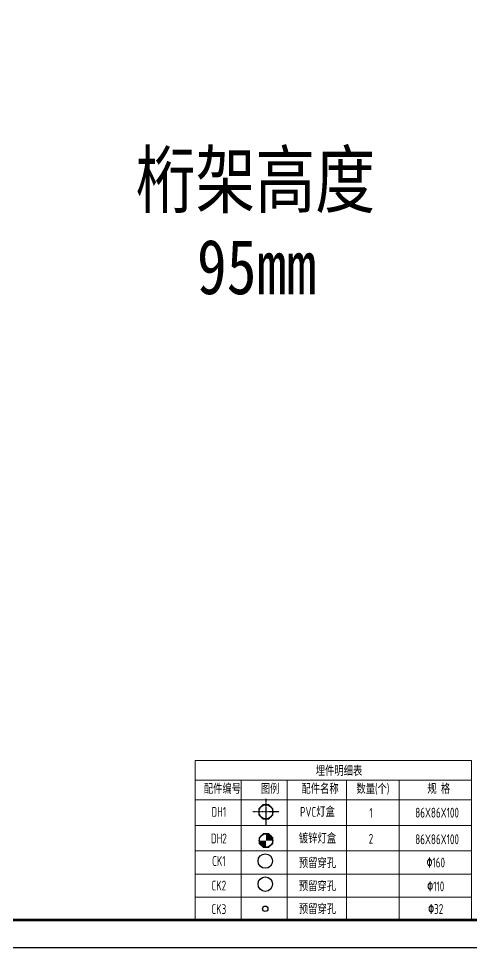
# Model space of a CAD drawing. Header units: millimetres. Extents: x 514 to 31055, y 121 to 26754.
# Drawn here: x 4703 to 7801, y 121 to 6470 of the extents above; entities that cross this region are included whole.
import ezdxf
from ezdxf.enums import TextEntityAlignment as Align

# ---------------------------------------------------------------- set-up
doc = ezdxf.new("R2010")
doc.units = ezdxf.units.MM
doc.linetypes.add('DOTE', pattern=[2.42, 2, -0.2, 0.02, -0.2])
for name, color, linetype in [('000-86线盒详图', 7, 'Continuous'), ('a--r1', 92, 'Continuous'), ('PUB_TITLE', 4, 'Continuous')]:
    doc.layers.add(name, color=color, linetype=linetype)
doc.layers.add('叠合板详图文字', color=8, linetype='Continuous', lineweight=18)
doc.layers.add('结构文字', color=7, linetype='Continuous', lineweight=15)
doc.styles.add('TSSD_Rein', font='TSSDENG', dxfattribs={"width": 0.7, "bigfont": 'HZTXT'})
doc.styles.add('黑体', font='simhei.ttf', dxfattribs={"width": 0.8})

# ---------------------------------------------------------------- blocks, each defined once
blk = doc.blocks.new('A$C364B4FF9')
at = {"layer": 'PUB_TITLE'}
blk.add_lwpolyline([(-84100, 0), (0, 0), (0, 59400), (-84100, 59400)], close=True, dxfattribs=at)
at = {"layer": 'PUB_TITLE', "const_width": 100}
blk.add_lwpolyline([(-83250, 1000), (-1000, 1000), (-1000, 58400), (-83250, 58400)], close=True, dxfattribs=at)
blk = doc.blocks.new('A$C24F03757')
at = {"layer": '000-86线盒详图'}
h = blk.add_hatch(color=1, dxfattribs=at)
h.dxf.hatch_style = 1
h.paths.add_polyline_path([(0, 0), (-43, 0, 0.414174), (0, -43)])
h = blk.add_hatch(color=1, dxfattribs=at)
h.dxf.hatch_style = 1
h.paths.add_polyline_path([(0, 43), (0, 0), (43, 0, 0.414253)])
at = {"layer": '000-86线盒详图', "color": 1}
blk.add_lwpolyline([(43, 17.8), (17.8, 43), (-17.8, 43), (-43, 17.8), (-43, -17.8), (-17.8, -43), (17.8, -43), (43, -17.8)], close=True, dxfattribs=at)
blk.add_circle((0, 0), 43, dxfattribs=at)
blk = doc.blocks.new('hvdvhj')
at = {"layer": '000-86线盒详图', "color": 5, "linetype": 'DOTE', "ltscale": 0.05}
for p, q in [((50656.3, 67888), (50656.3, 67788)), ((50656.3, 67888), (50656.3, 67788)), ((50706.3, 67838), (50606.3, 67838)), ((50706.3, 67838), (50606.3, 67838))]:
    blk.add_line(p, q, dxfattribs=at)
at = {"layer": '000-86线盒详图', "color": 7}
blk.add_lwpolyline([(50683.1, 67849.1), (50667.4, 67864.9), (50645.1, 67864.9), (50629.4, 67849.1), (50629.4, 67826.9), (50645.1, 67811.1), (50667.4, 67811.1), (50683.1, 67826.9)], close=True, dxfattribs=at)
blk.add_lwpolyline([(50683.1, 67849.1), (50667.4, 67864.9), (50645.1, 67864.9), (50629.4, 67849.1), (50629.4, 67826.9), (50645.1, 67811.1), (50667.4, 67811.1), (50683.1, 67826.9)], close=True, dxfattribs=at)
blk.add_circle((50656.3, 67838), 26.9, dxfattribs=at)
blk.add_circle((50656.3, 67838), 26.9, dxfattribs=at)
at = {"layer": 'a--r1', "color": 4}
for centre in [(50654, 67651.2), (50654, 67563.5)]:
    blk.add_circle(centre, 27.4, dxfattribs=at)
at = {"layer": 'a--r1', "color": 3}
blk.add_circle((50654, 67469.9), 10.3, dxfattribs=at)
at = {"layer": '结构文字', "color": 4}
for p, q in [((51437.5, 68033.4), (50387.8, 68033.4)), ((50387.8, 68033.4), (50387.8, 67508.8)), ((51437.5, 68033.4), (50387.8, 68033.4)), ((50387.8, 68033.4), (50387.8, 67427.1)), ((51437.5, 67508.8), (51437.5, 68033.4)), ((51437.5, 67427.1), (51437.5, 68033.4)), ((51437.5, 67958.3), (50387.8, 67958.3)), ((51437.5, 67958.3), (50387.8, 67958.3))]:
    blk.add_line(p, q, dxfattribs=at)
for points in [[(50387.8, 67883.4), (51437.5, 67883.4), (51437.5, 68031.5)], [(50387.8, 67883.4), (51437.5, 67883.4), (51437.5, 68031.5)], [(50562.5, 67958.3), (50562.5, 67508.8)], [(50562.5, 67958.3), (50562.5, 67427.1)], [(50737.5, 67958.3), (50737.5, 67508.8)], [(50737.5, 67958.3), (50737.5, 67427.1)], [(50962.5, 67958.3), (50962.5, 67508.8)], [(50962.5, 67958.3), (50962.5, 67427.1)], [(51162.5, 67958.3), (51162.5, 67508.8)], [(51162.5, 67958.3), (51162.5, 67427.1)], [(50387.8, 67786.4), (51437.5, 67786.4)], [(50387.8, 67786.4), (51437.5, 67786.4)], [(50387.8, 67690.3), (51437.5, 67690.3)], [(50387.8, 67690.3), (51437.5, 67690.3)], [(50387.8, 67601.7), (51437.5, 67601.7)], [(50387.8, 67601.7), (51437.5, 67601.7)], [(50387.8, 67514), (51437.5, 67514)], [(50387.8, 67427.1), (51437.5, 67427.1)]]:
    blk.add_lwpolyline(points, dxfattribs=at)
at = {"layer": '000-86线盒详图', "xscale": 0.6000000000000006, "yscale": 0.6000000000000006, "zscale": 0.6000000000000006}
blk.add_blockref('A$C24F03757', (50656.8, 67729.1), dxfattribs=at)
blk.add_blockref('A$C24F03757', (50656.8, 67729.1), dxfattribs=at)
at = {"layer": '结构文字', "color": 0, "lineweight": 15, "ltscale": 100, "style": 'TSSD_Rein', "width": 0.7}
blk.add_text('埋件明细表', height=37.5, dxfattribs=at).set_placement((50934.1, 67995.7), align=Align.MIDDLE)
blk.add_text('埋件明细表', height=37.5, dxfattribs=at).set_placement((50934.1, 67995.7), align=Align.MIDDLE)
for s, p in [('配件编号', (50420.3, 67895.2)), ('配件编号', (50420.3, 67895.2)), ('图例', (50636.9, 67895.2)), ('图例', (50636.9, 67895.2)), ('配件名称', (50791.3, 67895.2)), ('配件名称', (50791.3, 67895.2)), ('数量(个)', (51000.4, 67895.2)), ('数量(个)', (51000.4, 67895.2)), ('规 格', (51270.1, 67895.2)), ('规 格', (51270.1, 67895.2))]:
    blk.add_text(s, height=37.5, dxfattribs=at).set_placement(p, align=Align.BOTTOM_LEFT)
for s, p in [('PVC灯盒', (50852.4, 67819.2)), ('DH1', (50477.5, 67819.2)), ('DH1', (50477.5, 67819.2)), ('86X86X100', (51307, 67816.1)), ('86X86X100', (51307, 67816.1)), ('DH2', (50477.5, 67718.1)), ('DH2', (50477.5, 67718.1)), ('镀锌灯盒', (50852.4, 67718.1)), ('镀锌灯盒', (50852.4, 67718.1)), ('86X86X100', (51307, 67715.1)), ('86X86X100', (51307, 67715.1)), ('CK1', (50477.5, 67632.4)), ('CK1', (50477.5, 67632.4)), ('预留穿孔', (50852.4, 67624.5)), ('%%130160', (51301.9, 67626.6)), ('CK2', (50477.5, 67539.4)), ('预留穿孔', (50852.4, 67536.9)), ('%%130110', (51301.9, 67536.3)), ('CK3', (50477.5, 67449.8)), ('预留穿孔', (50852.4, 67450)), ('%%13032', (51301.9, 67450.3))]:
    blk.add_text(s, height=37.5, dxfattribs=at).set_placement(p, align=Align.CENTER)
blk = doc.blocks.new('cshcsc')
at = {"layer": '叠合板详图文字', "color": 0, "style": '黑体', "width": 0.8}
for s, p in [('桁架高度', (89837.9, 44269.3)), ('95mm', (89840.6, 44071))]:
    blk.add_text(s, height=125, dxfattribs=at).set_placement(p, align=Align.CENTER)

msp = doc.modelspace()

# ---------------------------------------------------------------- block references
at = {"xscale": 3, "yscale": 3, "zscale": 3}
msp.add_blockref('cshcsc', (-263190.8, -127627.1), dxfattribs=at)
at = {"color": 0, "xscale": 1.8, "yscale": 1.8, "zscale": 1.8}
msp.add_blockref('hvdvhj', (-84786.6, -121060.7), dxfattribs=at)
at = {"layer": 'a--r1', "xscale": 0.1871100000000001, "yscale": 0.1871100000000001, "zscale": 0.1871100000000001}
msp.add_blockref('A$C364B4FF9', (16249.7, 121), dxfattribs=at)

# ---------------------------------------------------------------- texts
at = {"layer": '结构文字', "color": 6, "lineweight": 15, "ltscale": 100, "style": 'TSSD_Rein', "width": 0.7}
for s, p in [('1', (7113.4, 1006.1)), ('2', (7113.4, 829.9))]:
    msp.add_text(s, height=67.5, dxfattribs=at).set_placement(p, align=Align.CENTER)

doc.saveas('drawing.dxf')
